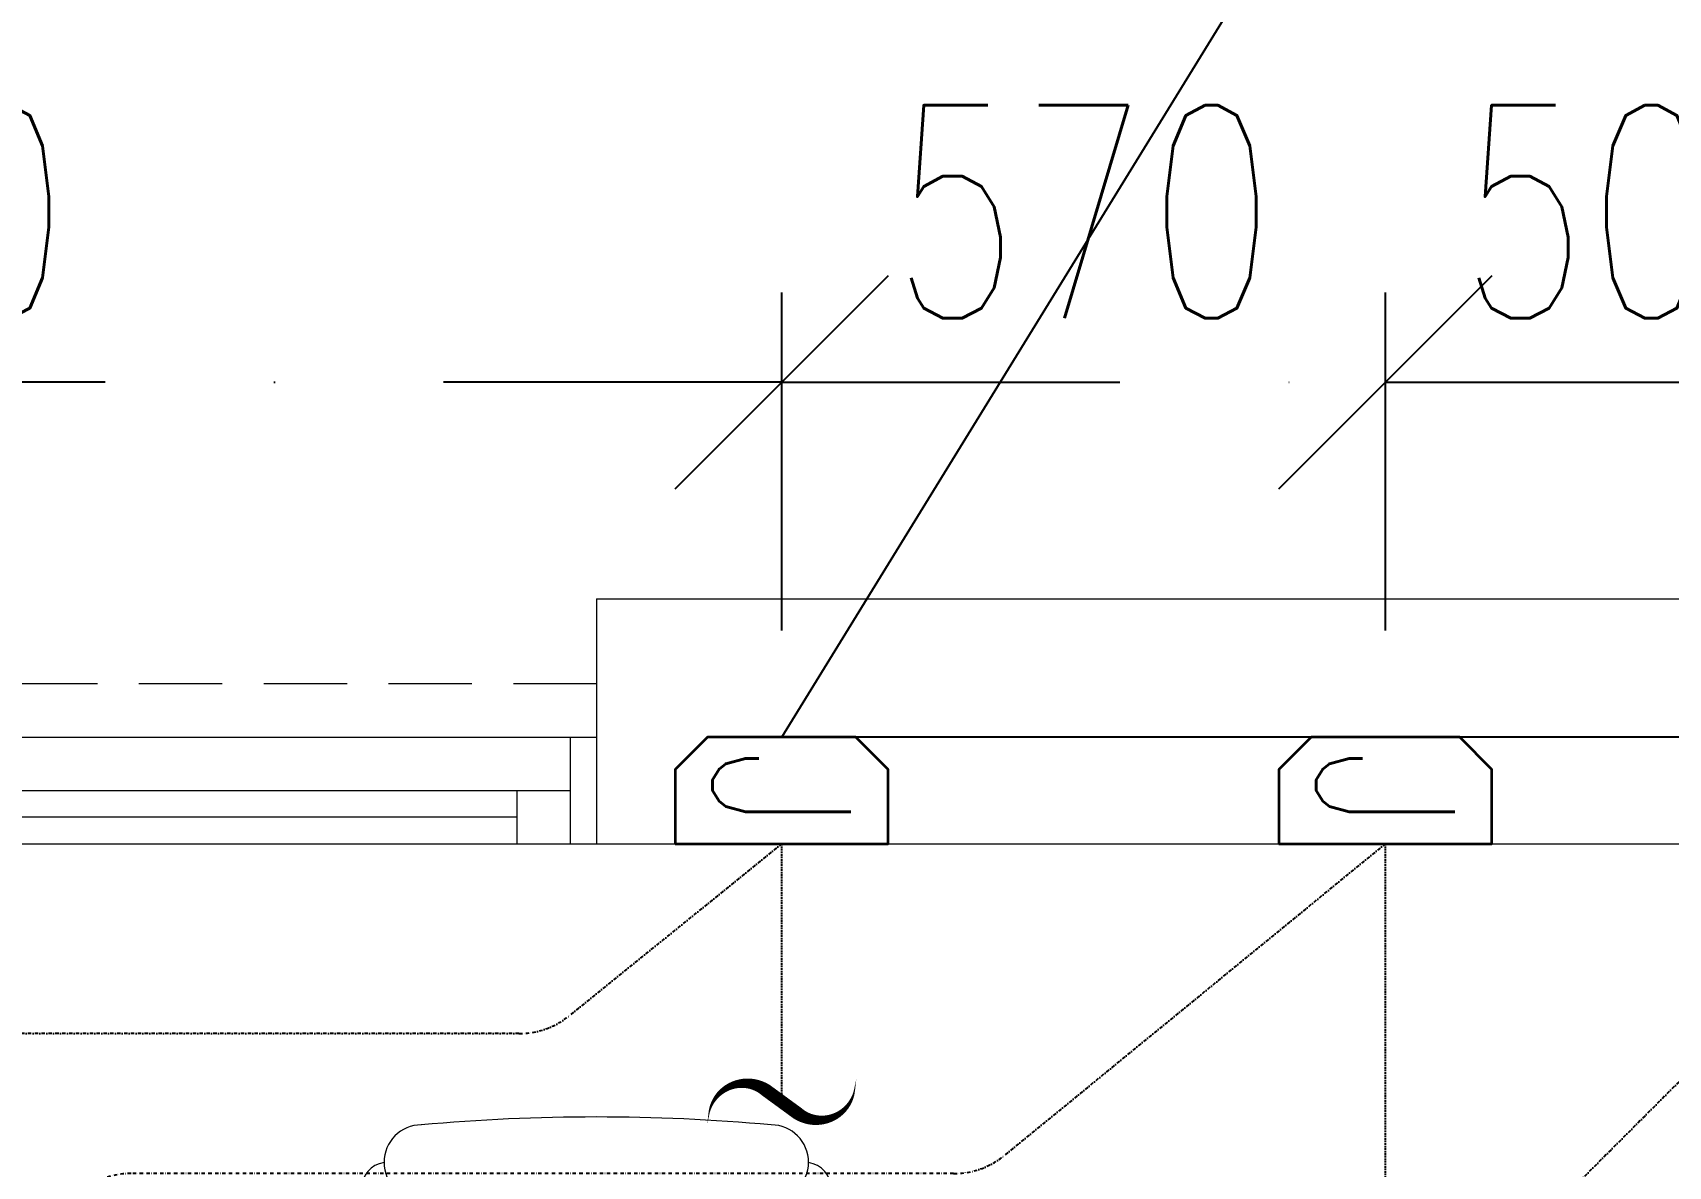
# Model space of a CAD drawing. Header units: inches. Extents: x -12418 to 57169, y -29325 to 19878.
# Drawn here: x 38295 to 39831, y 8270 to 9334 of the extents above; entities that cross this region are included whole.
import ezdxf
from ezdxf import colors
from ezdxf.entities.mleader import LeaderData, LeaderLine
from ezdxf.enums import TextEntityAlignment as Align
from ezdxf.math import Vec2, Vec3

# ---------------------------------------------------------------- set-up
doc = ezdxf.new("R2010")
doc.units = ezdxf.units.IN
doc.header["$LTSCALE"] = 25
doc.header["$MEASUREMENT"] = 0
for name, pattern in [('00-Ground Floor$0$HIDDEN2', [0.1875, 0.125, -0.0625]), ('DASHDOT', [25.4, 12.7, -6.35, 0, -6.35]), ('HIDDEN', [9.525, 6.35, -3.175])]:
    doc.linetypes.add(name, pattern=pattern)
doc.layers.get('0').update_dxf_attribs({"color": 8})
doc.layers.get('Defpoints').update_dxf_attribs({"color": 8})
for name, color, linetype, lineweight in [('00-Ground Floor$0$Aluminum', 251, 'Continuous', 5), ('00-Ground Floor$0$LOADING', 253, 'Continuous', 5), ('00-Ground Floor$0$Proj', 251, 'Continuous', 5), ('00-Ground Floor$0$Walls', 251, 'Continuous', 5), ('E-LITE-CLNG-CNDT', 6, 'DASHDOT', 35), ('T-DATA-CLNG-COND', 51, 'DASHDOT', 25), ('T-DATA-DIM', 251, 'DASHDOT', 25), ('T-DATA-DIM @ 100', 251, 'DASHDOT', 25), ('T-DATA-FLOR-COND', 40, 'HIDDEN', 25), ('T-DATA-TEXT @ 100', 2, 'Continuous', 25), ('T-DATA-WALL @ 100', 33, 'Continuous', 35)]:
    doc.layers.add(name, color=color, linetype=linetype, lineweight=lineweight)
doc.styles.add('DC_Elc_Romans', font='elc_romans.shx', dxfattribs={"width": 0.7})
doc.styles.add('DC_Simplex', font='SIMPLEX.shx', dxfattribs={"width": 0.7})
doc.dimstyles.new('DevCad-MM', dxfattribs={"dimscale": 0.01, "dimtxt": 2, "dimasz": 2, "dimexe": 1, "dimexo": 1, "dimgap": 0.6, "dimtad": 1, "dimdec": 0, "dimrnd": 10, "dimzin": 1, "dimdsep": 46, "dimtxsty": 'DC_Simplex', "dimblk1": 'OBLIQUE', "dimblk2": 'OBLIQUE', "dimsah": 1, "dimcen": 3, "dimclrd": 256, "dimclre": 256, "dimclrt": 45, "dimadec": 0, "dimazin": 0, "dimtfac": 1, "dimtdec": 0, "dimtix": 1, "dimtmove": 2, "dimatfit": 2, "dimldrblk": 'OBLIQUE', "dimfxl": 1, "dimtolj": 1, "dimtzin": 0, "dimarcsym": 0})

# ---------------------------------------------------------------- blocks, each defined once
blk = doc.blocks.new('00-Ground Floor$0$GF21021-P')
for p, q in [((-0.2207, 0.4756), (-0.2207, 0.0675)), ((0.2205, 0.4756), (0.2205, 0.0675))]:
    blk.add_line(p, q)
for centre, radius, start, end in [((-0.0001, -0.5295), 1.0695, 80.3671, 99.6329), ((-0.1707, 0.4756), 0.05, 99.6329, 180), ((0.1705, 0.4756), 0.05, 0, 80.3671), ((-0.1643, 0.0425), 0.0351, 90, 270), ((0, 1.8467), 1.7767, 264.6946, 275.3053), ((0.1641, 0.0425), 0.0351, 270, 90), ((-0.1957, 0.0675), 0.025, 180, 261.4721), ((0.1955, 0.0675), 0.025, 278.5279, 0), ((0, 1.8314), 1.8314, 264.8532, 275.147)]:
    blk.add_arc(centre, radius, start, end)
blk = doc.blocks.new('00-Ground Floor')
at = {"layer": '00-Ground Floor$0$Aluminum'}
for p, q in [((37873, 8672.6, 0), (38824.4, 8672.6, 0)), ((38799.4, 8672.6, 0), (38799.4, 8572.6, 0)), ((37898, 8622.6, 0), (38799.4, 8622.6, 0)), ((38749.4, 8622.6, 0), (38749.4, 8572.6, 0)), ((38749.4, 8597.6, 0), (37948, 8597.6, 0)), ((37873, 8572.6, 0), (38824.4, 8572.6, 0))]:
    blk.add_line(p, q, dxfattribs=at)
at = {"layer": '00-Ground Floor$0$Proj', "linetype": '00-Ground Floor$0$HIDDEN2', "ltscale": 25}
blk.add_line((38824.4, 8722.6, 0), (37873, 8722.6, 0), dxfattribs=at)
at = {"layer": '00-Ground Floor$0$Walls'}
for p, q in [((38824.4, 8802.6, 0), (40407, 8802.6)), ((38824.4, 8802.6, 0), (38824.4, 8572.6, 0)), ((38824.4, 8572.6, 0), (40747.9, 8572.6, 0))]:
    blk.add_line(p, q, dxfattribs=at)
at = {"layer": '00-Ground Floor$0$LOADING', "xscale": 1000, "yscale": 1000, "zscale": 1000, "rotation": 180}
blk.add_blockref('00-Ground Floor$0$GF21021-P', (38824, 8316, 0), dxfattribs=at)
blk = doc.blocks.new('*U109')
blk.add_lwpolyline([(-1, 0), (1, 0), (1, 0.697), (0.697, 1), (-0.697, 1), (-1, 0.697)], close=True)
at = {"style": 'DC_Simplex', "width": 0.9}
blk.add_attdef('TYPE', text='', height=1.3, rotation=270, dxfattribs=at).set_placement((0, 0.5), align=Align.MIDDLE_CENTER)
blk = doc.blocks.new('CD-CUT')
at = {"linetype": 'Continuous'}
blk.add_lwpolyline([(-30.4, 100, 0, 1.75, 0), (-13.9, 97.3, 1.75, 17.5, -0.545095), (15.4, 21.1, 17.5, 17.5, 0), (-15.4, -21.1, 17.5, 1.75, 0.545095), (13.9, -97.3, 1.75, 0, 0), (30.4, -100, 0, 0, 0)], format="xyseb", dxfattribs=at)
blk = doc.blocks.new('_OBLIQUE')
at = {"color": 0, "linetype": 'ByBlock'}
blk.add_line((-0.5, -0.5), (0.5, 0.5), dxfattribs=at)
blk = doc.blocks.new('*D197')
at = {"layer": 'Defpoints', "color": 0, "transparency": 16777216}
for p in [(39565, 9005.8), (38998.2, 8672.6), (39565, 8672.6)]:
    blk.add_point(p, dxfattribs=at)
at = {"layer": 'T-DATA-DIM', "lineweight": -2, "transparency": 16777216}
for p, q in [((38998.2, 8772.6), (38998.2, 9105.8)), ((39565, 8772.6), (39565, 9105.8)), ((38998.2, 9005.8), (39565, 9005.8))]:
    blk.add_line(p, q, dxfattribs=at)
at = {"layer": 'T-DATA-DIM', "lineweight": -2, "transparency": 16777216, "xscale": 200, "yscale": 200, "zscale": 200, "rotation": 180}
blk.add_blockref('_OBLIQUE', (38998.2, 9005.8), dxfattribs=at)
at = {"layer": 'T-DATA-DIM', "lineweight": -2, "transparency": 16777216, "xscale": 200, "yscale": 200, "zscale": 200}
blk.add_blockref('_OBLIQUE', (39565, 9005.8), dxfattribs=at)
at = {"layer": 'T-DATA-DIM', "color": 45, "transparency": 16777216, "insert": (39281.6, 9165.8), "char_height": 200, "attachment_point": 5, "style": 'DC_Simplex'}
blk.add_mtext('\\A1;570', dxfattribs=at)
blk = doc.blocks.new('*D198')
at = {"layer": 'Defpoints', "color": 0, "transparency": 16777216}
for p in [(40064.1, 9005.8), (39565, 8672.6), (40064.1, 8672.6, 0)]:
    blk.add_point(p, dxfattribs=at)
at = {"layer": 'T-DATA-DIM', "lineweight": -2, "transparency": 16777216}
for p, q in [((39565, 8772.6), (39565, 9105.8)), ((40064.1, 8772.6), (40064.1, 9105.8)), ((39565, 9005.8), (40064.1, 9005.8))]:
    blk.add_line(p, q, dxfattribs=at)
at = {"layer": 'T-DATA-DIM', "lineweight": -2, "transparency": 16777216, "xscale": 200, "yscale": 200, "zscale": 200, "rotation": 180}
blk.add_blockref('_OBLIQUE', (39565, 9005.8), dxfattribs=at)
at = {"layer": 'T-DATA-DIM', "lineweight": -2, "transparency": 16777216, "xscale": 200, "yscale": 200, "zscale": 200}
blk.add_blockref('_OBLIQUE', (40064.1, 9005.8), dxfattribs=at)
at = {"layer": 'T-DATA-DIM', "color": 45, "transparency": 16777216, "insert": (39814.6, 9165.8), "char_height": 200, "attachment_point": 5, "style": 'DC_Simplex'}
blk.add_mtext('\\A1;500', dxfattribs=at)
blk = doc.blocks.new('*D199')
at = {"layer": 'Defpoints', "color": 0, "transparency": 16777216}
for p in [(37177.9, 9005.8), (38998.2, 8672.6), (37177.9, 8572.6, 0)]:
    blk.add_point(p, dxfattribs=at)
at = {"layer": 'T-DATA-DIM', "lineweight": -2, "transparency": 16777216}
for p, q in [((37177.9, 8672.6), (37177.9, 9105.8)), ((38998.2, 8772.6), (38998.2, 9105.8)), ((38998.2, 9005.8), (37177.9, 9005.8))]:
    blk.add_line(p, q, dxfattribs=at)
at = {"layer": 'T-DATA-DIM', "lineweight": -2, "transparency": 16777216, "xscale": 200, "yscale": 200, "zscale": 200, "rotation": 180}
blk.add_blockref('_OBLIQUE', (37177.9, 9005.8), dxfattribs=at)
at = {"layer": 'T-DATA-DIM', "lineweight": -2, "transparency": 16777216, "xscale": 200, "yscale": 200, "zscale": 200}
blk.add_blockref('_OBLIQUE', (38998.2, 9005.8), dxfattribs=at)
at = {"layer": 'T-DATA-DIM', "color": 45, "transparency": 16777216, "insert": (38088.1, 9165.8), "char_height": 200, "attachment_point": 5, "style": 'DC_Simplex'}
blk.add_mtext('\\A1;1820', dxfattribs=at)

msp = doc.modelspace()

# ---------------------------------------------------------------- linework, layer by layer
at = {"layer": 'T-DATA-CLNG-COND', "ltscale": 0.01, "elevation": 0}
for points in [[(38998.2, 8572.6), (38798.7, 8411, -0.171852), (38751.5, 8394.3), (38276.3, 8394.3, 0.414214), (38201.3, 8319.3), (38201.3, 6180, 0.414214), (38276.3, 6105), (38628.9, 6105)], [(39565, 8572.6), (39207.1, 8279.8, -0.173082), (39159.6, 8262.9), (38387, 8262.9, 0.414214), (38312, 8187.9), (38312, 6306.1, 0.414214), (38387, 6231.1), (38628.9, 6231.1)], [(40064.1, 8572.6), (39665.2, 8173.6, -0.198912), (39612.2, 8151.7), (38493.5, 8151.7, 0.414214), (38418.5, 8076.7), (38418.5, 6458.2, 0.414214), (38493.5, 6383.2), (38628.9, 6383.2)]]:
    msp.add_lwpolyline(points, format="xyb", dxfattribs=at)
at = {"layer": 'T-DATA-FLOR-COND', "ltscale": 0.01, "elevation": 0}
for points in [[(38998.2, 8330.3), (38998.2, 8572.6)], [(39565, 8218.4), (39565, 8572.6)]]:
    msp.add_lwpolyline(points, dxfattribs=at)

# ---------------------------------------------------------------- block references
at = {"layer": 'E-LITE-CLNG-CNDT'}
msp.add_blockref('00-Ground Floor', (0, 0), dxfattribs=at)
at = {"layer": 'T-DATA-FLOR-COND', "xscale": 0.7, "yscale": 0.7, "zscale": 0.7, "rotation": 90}
msp.add_blockref('CD-CUT', (38998.2, 8330.3, 0), dxfattribs=at)
at = {"layer": 'T-DATA-WALL @ 100', "xscale": 100, "yscale": 100, "zscale": 100}
for p in [(38998.2, 8572.6, 0), (39565, 8572.6, 0)]:
    msp.add_blockref('*U109', p, dxfattribs=at).add_auto_attribs({'TYPE': 'J'})

# ---------------------------------------------------------------- dimensions: what is measured, and where the dimension line sits
at = {"layer": 'T-DATA-DIM @ 100'}
for base, p1, p2, picture, middle in [((37177.9, 9005.8), (38998.2, 8672.6), (37177.9, 8572.6, 0), '*D199', (38088.1, 9165.8)), ((39565, 9005.8), (38998.2, 8672.6), (39565, 8672.6), '*D197', (39281.6, 9165.8)), ((40064.1, 9005.8), (39565, 8672.6), (40064.1, 8672.6, 0), '*D198', (39814.6, 9165.8))]:
    dim = msp.add_linear_dim(base=base, p1=p1, p2=p2, dimstyle='DevCad-MM', override={"dimscale": 100, "dimtix": 1, "dimtofl": 1, "dimtmove": 2, "dimatfit": 2}, dxfattribs=at)
    dim.commit()
    dim.dimension.update_dxf_attribs({"geometry": picture, "text_midpoint": middle})

# ---------------------------------------------------------------- leaders
at = {"layer": 'T-DATA-TEXT @ 100'}
ml = msp.add_multileader_mtext('Standard', dxfattribs=at)
ml.set_content('WALL MOUNTED \\PJUNCTION BOX', color=256, style='DC_Elc_Romans')
ml.set_leader_properties(color=45)
ml.build(insert=Vec2(0, 0))
ml.multileader.update_dxf_attribs({"dogleg_length": 2, "arrow_head_size": 200, "scale": 100})
ctx = ml.context
ctx.base_point, ctx.scale, ctx.char_height, ctx.arrow_head_size, ctx.landing_gap_size, ctx.plane_origin = Vec3(40760.3, 10531.5), 100, 200, 200, 200, Vec3(41578.6, 12160.3)
notes = []
notes.append((ctx, [(0, (1, 1, 0), (40142.5, 10531.5), (1, 0), 617.8, [(2, [(40061.6, 8672.6), (39565, 8672.6), (38998.2, 8672.6)], 0, [])])]))
ctx.mtext.insert, ctx.mtext.flow_direction = Vec3(40960.3, 10631.5), 5
for ctx, leaders in notes:
    for number, flags, end, landing, length, lines in leaders:
        leader = LeaderData()
        leader.index, (leader.has_last_leader_line, leader.has_dogleg_vector, leader.attachment_direction) = number, flags
        leader.last_leader_point, leader.dogleg_vector, leader.dogleg_length = Vec3(end), Vec3(landing), length
        for number, points, colour, breaks in lines:
            line = LeaderLine()
            line.index, line.vertices, line.color, line.breaks = number, Vec3.list(points), colors.encode_raw_color(colour), breaks
            leader.lines.append(line)
        ctx.leaders.append(leader)

doc.saveas('drawing.dxf')
